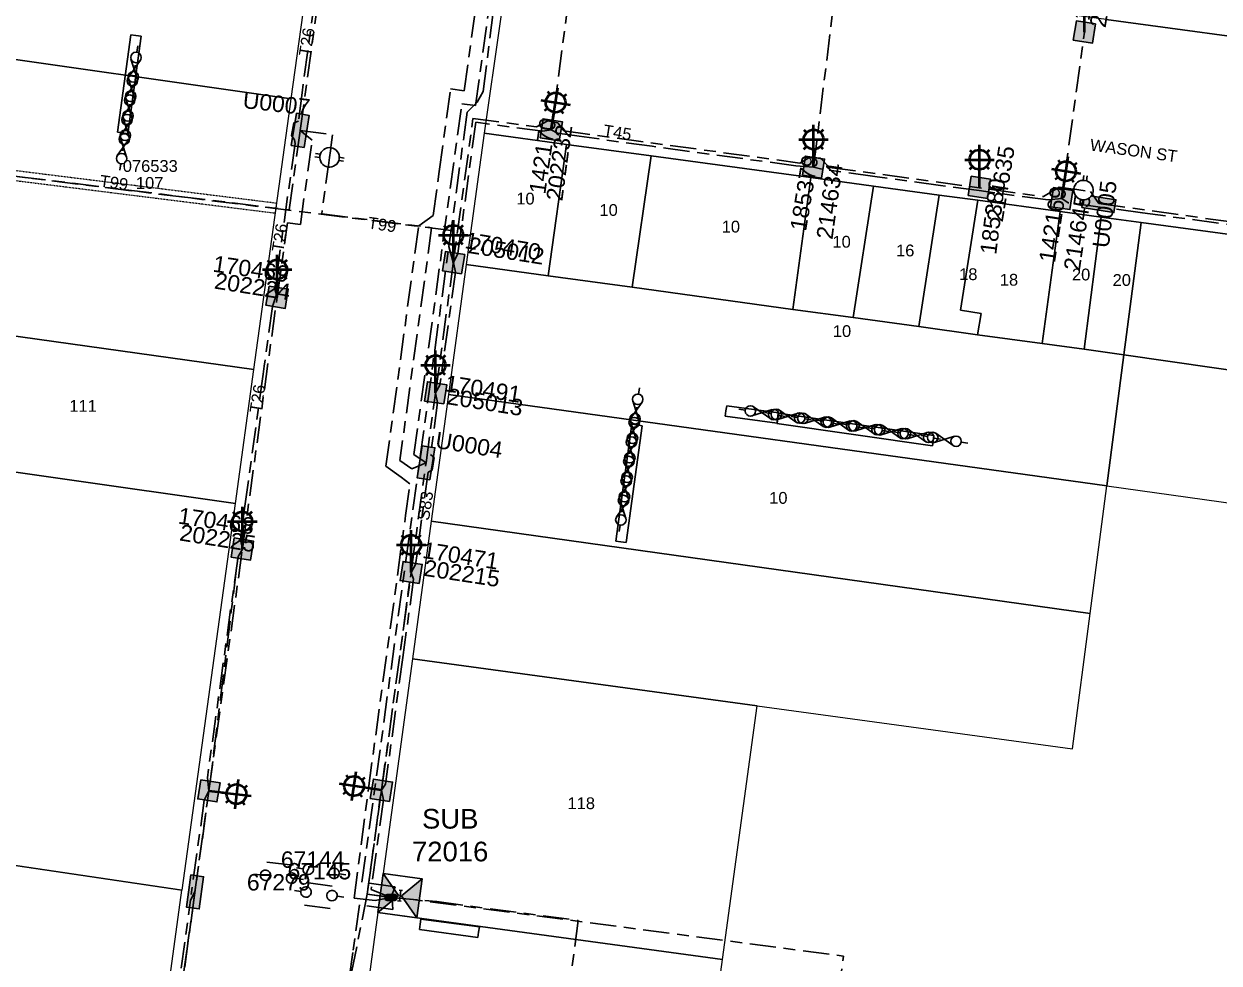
# Model space of a CAD drawing. Header units: metres. Extents: x 270234 to 270904, y 6083797 to 6084440.
# Drawn here: x 270431.9 to 270614.3, y 6084145.3 to 6084288.7 of the extents above; entities that cross this region are included whole.
import ezdxf
from ezdxf.enums import TextEntityAlignment as Align

# ---------------------------------------------------------------- set-up
doc = ezdxf.new("R2010")
doc.units = ezdxf.units.M
for name, pattern in [('Cable Exist UG', [8.2, 4, -1.2, 1.8, -1.2]), ('HIDDEN', [0.375, 0.25, -0.125]), ('HIDDEN2', [0.1875, 0.125, -0.0625])]:
    doc.linetypes.add(name, pattern=pattern)
doc.layers.get('0').update_dxf_attribs({"color": 6})
for name, color, linetype, lineweight in [('Cadastre Buildings_SP_EXT', 9, 'Continuous', 5), ('Cadastre Land Parcels_SP_EXT', 9, 'Continuous', 5), ('Cadastre Other Property_SP_EXT', 9, 'HIDDEN', 5), ('Cadastre Roads_SP_EXT', 9, 'Continuous', 5)]:
    doc.layers.add(name, color=color, linetype=linetype, lineweight=lineweight)
for name, color, linetype in [('Equip_HV_EXT', 7, 'Continuous'), ('Equip_LV_EXT', 7, 'Continuous'), ('Equip_SL_EXT', 7, 'Continuous'), ('Equip_SP_SL_EXT', 7, 'Continuous'), ('Mains_HV_EXT', 7, 'Continuous'), ('Mains_LV_EXT', 7, 'Continuous'), ('Mains_SL_EXT', 7, 'Continuous'), ('Notes_SP_MISC', 7, 'Continuous'), ('Sub_LV_EXT', 7, 'Continuous'), ('Sub_SP_EXT', 7, 'Continuous'), ('SupportsUG_SP_LV_EXT', 7, 'Continuous'), ('SupportsUG_SP_LV_SL_EXT', 7, 'Continuous'), ('UG_Details_SP_MISC', 7, 'Continuous')]:
    doc.layers.add(name, color=color, linetype=linetype)
doc.styles.add('COLUMN_LABEL', font='arial.ttf')
doc.styles.add('iecARIAL', font='arial.ttf', dxfattribs={"height": 2})
doc.styles.add('POLE_LABEL', font='arial.ttf')
doc.styles.get("Standard").update_dxf_attribs({"font": 'arial.ttf'})
doc.styles.add('SWITCH_LABEL', font='arial.ttf', dxfattribs={"height": 2.5})

# ---------------------------------------------------------------- blocks, each defined once
blk = doc.blocks.new('SUB_INDOOR_EXT')
h = blk.add_hatch(color=256)
h.paths.add_polyline_path([(3, 3), (0.24, 0), (3, -3)])
h.paths.add_polyline_path([(-3, -3), (-0.24, 0), (-3, 3)])
at = {"color": 7}
for p, q in [((-0.27, 0.81), (0.27, 0.81)), ((0, 0.81), (0, -0.81)), ((-0.27, -0.81), (0.27, -0.81))]:
    blk.add_line(p, q, dxfattribs=at)
blk.add_line((1.92, -2.26), (1.92, -2.26, 0))
for points in [[(-3, -3), (-0.24, 0), (-3, 3)], [(-3, -3), (3, -3), (3, 3), (-3, 3)], [(3, 3), (0.24, 0), (3, -3)]]:
    blk.add_lwpolyline(points, close=True)
for tag, height, flags, p in [('ASSET_NUM', 2.5, 8, (2, 2)), ('STREET_CODE', 0.2, 9, (1.5, 0)), ('CONSTRUCTED_VOLTAGE', 0.2, 9, (1.5, -0.2)), ('OPERATING_VOLTAGE', 0.2, 9, (1.5, -0.6)), ('ORIENTATION', 0.2, 9, (1.5, -0.8)), ('OWNED_BY', 0.2, 9, (1.5, -1)), ('OPERATED_BY', 0.2, 9, (1.5, -1.2)), ('SECONDARY_VOLTAGE', 0.2, 9, (1.5, -1.6)), ('STATE', 0.2, 9, (1.5, -1.8)), ('NO_PHASES', 0.2, 9, (1.5, -0.4)), ('MAINTAINED_BY', 0.2, 9, (1.5, -1.4)), ('SUBSTATION_TYPE', 0.2, 9, (1.5, -2.2)), ('STREETNAME', 0.2, 9, (1.5, -3)), ('SUBURB', 0.2, 9, (1.5, -3.2)), ('Z', 0.2, 1, (1.5, -3.6)), ('PARENT', 0.2, 9, (1.5, -2)), ('USAGE', 0.2, 9, (1.5, -2.4)), ('LEGEND', 0.2, 9, (1.5, -2.6)), ('LOCATION', 0.2, 9, (1.5, -2.8)), ('NOTES', 0.2, 9, (1.5, -3.4))]:
    blk.add_attdef(tag, text='', height=height, dxfattribs=dict(flags=flags)).set_placement(p, align=Align.MIDDLE_LEFT)
blk = doc.blocks.new('COLUMN_EXT')
blk.add_hatch(color=256).paths.add_polyline_path([(-1.49, 1.48), (-1.49, -1.49), (1.48, -1.49), (1.48, 1.48)])
blk.add_lwpolyline([(-1.49, -1.49), (1.48, -1.49), (1.48, 1.48), (-1.49, 1.48)], close=True)
for tag, height, style, flags, p in [('ASSET_NUM', 2.5, 'COLUMN_LABEL', 8, (2, 2)), ('STRUCTURE_PLANT_NUMBER', 0.2, 'POLE_LABEL', 9, (1.81, 0.03)), ('STREET_CODE', 0.2, 'COLUMN_LABEL', 9, (1.81, -0.2))]:
    blk.add_attdef(tag, text='', height=height, dxfattribs=dict(style=style, flags=flags)).set_placement(p, align=Align.MIDDLE_LEFT)
at = {"flags": 9}
for tag, p in [('COLUMN_TYPE', (1.81, -0.4)), ('OWNED_BY', (1.81, -0.6)), ('STATE', (1.81, -0.8)), ('USAGE', (1.81, -1)), ('STREETNAME', (1.81, -1.6)), ('SUBURB', (1.81, -1.8)), ('LEGEND', (1.81, -1.2)), ('LOCATION', (1.81, -1.4)), ('NOTES', (1.81, -2))]:
    blk.add_attdef(tag, text='', height=0.2, dxfattribs=at).set_placement(p, align=Align.MIDDLE_LEFT)
at = {"flags": 1}
blk.add_attdef('Z', (1.81, -2.35), '', height=0.2, dxfattribs=at)
blk = doc.blocks.new('PILLAR_EXT')
blk.add_hatch(color=256).paths.add_polyline_path([(-2.475, 0.99), (-2.475, -0.99), (2.475, -0.99), (2.475, 0.99)])
blk.add_lwpolyline([(-2.475, -0.99), (2.475, -0.99), (2.475, 0.99), (-2.475, 0.99)], close=True)
at = {"style": 'iecARIAL', "flags": 8}
blk.add_attdef('ASSET_NUM', (1.5, 3.5), '', height=2.5, dxfattribs=at)
for tag, p, flags in [('OWNED_BY', (0, -0.2), 9), ('STATE', (0, -0.4), 9), ('SUPPORT_TYPE', (0, -0.6), 9), ('STREETNAME', (0, -1.8), 9), ('SUBURB', (0, -2), 1), ('USAGE', (0, -0.8), 9), ('LEGEND', (0, -1), 9), ('LOCATION', (0, -1.2), 9), ('NOTES', (0, -1.4), 9), ('PARENT', (0, -1.6), 9)]:
    blk.add_attdef(tag, p, '', height=0.2, dxfattribs=dict(flags=flags))
blk = doc.blocks.new('SL_LANTERN_EXT')
at = {"lineweight": 40}
for p, q in [((-1.46, 5.68), (-1.06, 5.28)), ((0, 1.97), (0, 6.47)), ((1.46, 5.68), (1.06, 5.28)), ((-2.25, 4.22), (2.25, 4.22)), ((-1.46, 2.76), (-1.06, 3.16)), ((0, 0), (0, 2.72)), ((1.46, 2.76), (1.06, 3.16))]:
    blk.add_line(p, q, dxfattribs=at)
blk.add_circle((0, 4.22), 1.5, dxfattribs=at)
at = {"style": 'iecARIAL', "flags": 8}
blk.add_attdef('ASSET_NUM', (1.5, 1.5), '', height=2.5, dxfattribs=at)
for tag, p, height, flags in [('OPERATING_VOLTAGE', (0.98, -1.65), 0.2, 9), ('ORIENTATION', (0.98, -1.85), 0.2, 9), ('CONSTRUCTED_VOLTAGE', (0.98, -0.65), 0.2, 9), ('CONTROL_TYPE', (0.98, -0.85), 0.2, 9), ('LANTERN_PURPOSE', (0.98, -1.05), 0.2, 9), ('LANTERN_TYPE', (0.98, -1.25), 0.2, 9), ('NO_PHASES', (0.98, -1.45), 0.2, 9), ('LNUMBER', (2.18, -3.25), 2.5, 8), ('OWNED_BY', (0.98, -2.05), 0.2, 9), ('STATE', (0.98, -2.25), 0.2, 9), ('USAGE', (0.98, -2.45), 0.2, 9), ('CEXIST', (0.98, -2.65), 0.2, 9), ('CNEW', (0.98, -2.85), 0.2, 9), ('CNUMBER', (0.98, -3.05), 0.2, 9), ('CREMOVE', (0.98, -3.25), 0.2, 9), ('CREPLACE', (0.98, -3.45), 0.2, 9), ('LKINGHEIGHT', (0.98, -3.65), 0.2, 9), ('LBRACKET', (0.98, -3.85), 0.2, 9), ('LBRACKETVOCAB', (0.98, -4.05), 0.2, 9), ('LCATEGORY', (0.98, -4.25), 0.2, 9), ('LCHARGE1', (0.98, -4.45), 0.2, 9), ('LCHARGE1PERCENT', (0.98, -4.65), 0.2, 9), ('LCHARGE2', (0.98, -4.85), 0.2, 9), ('LCHARGE2PERCENT', (0.98, -5.05), 0.2, 9), ('LCHARGE3', (0.98, -5.25), 0.2, 9), ('LCHARGE3PERCENT', (0.98, -5.45), 0.2, 9), ('LEXIST', (0.98, -5.65), 0.2, 9), ('LLAMP', (0.98, -5.85), 0.2, 9), ('LLAMPVOCAB', (0.98, -6.05), 0.2, 9), ('LMAST', (0.98, -6.25), 0.2, 9), ('LMASTVOCAB', (0.98, -6.45), 0.2, 9), ('LNEW', (0.98, -6.65), 0.2, 9), ('LANTNUMBER', (0.98, -6.85), 0.2, 9), ('LOUTREACH', (0.98, -7.25), 0.2, 9), ('LOUTREACHVOCAB', (0.98, -7.45), 0.2, 9), ('STREETNAME', (0.98, -9.25), 0.2, 9), ('LRATECODE', (0.98, -7.65), 0.2, 9), ('LREMOVE', (0.98, -7.85), 0.2, 9), ('LREPLACE', (0.98, -8.05), 0.2, 9), ('LTYPE', (0.98, -8.25), 0.2, 9), ('LTYPEVOCAB', (0.98, -8.45), 0.2, 9), ('LEGEND', (0.98, -8.65), 0.2, 9), ('LOCATION', (0.98, -8.85), 0.2, 9), ('NOTES', (0.98, -9.05), 0.2, 9), ('SUBURB', (0.98, -9.45), 0.2, 1)]:
    blk.add_attdef(tag, p, '', height=height, dxfattribs=dict(flags=flags))
blk = doc.blocks.new('SL_STJ_EXT')
h = blk.add_hatch(color=256)
edge = h.paths.add_edge_path()
edge.add_ellipse((-0.59, 0.13), major_axis=(0.226, 0.226), ratio=1, start_angle=45, end_angle=135)
edge.add_line((-0.91, 0.13), (-0.91, -0.13))
edge.add_ellipse((-0.59, -0.13), major_axis=(0.226, 0.226), ratio=1, start_angle=135, end_angle=225)
edge.add_line((-0.59, -0.45), (0.59, -0.45))
edge.add_ellipse((0.59, -0.13), major_axis=(-0.226, 0.226), ratio=1, start_angle=135, end_angle=225)
edge.add_line((0.91, -0.13), (0.91, 0.13))
edge.add_ellipse((0.59, 0.13), major_axis=(-0.226, 0.226), ratio=1, start_angle=225, end_angle=315)
edge.add_line((0.59, 0.45), (-0.59, 0.45))
blk.add_lwpolyline([(-0.91, 0.13), (-0.91, -0.13, 0.414214), (-0.59, -0.45), (0.59, -0.45, 0.414214), (0.91, -0.13), (0.91, 0.13, 0.414214), (0.59, 0.45), (-0.59, 0.45, 0.414214)], format="xyb", close=True)
at = {"flags": 1}
blk.add_attdef('Z', (0, 0), '', height=0.2, dxfattribs=at)
at = {"flags": 9}
for tag, p in [('ORIENTATION', (0, 0)), ('USAGE', (0, -0.2)), ('LEGEND', (0, -0.4)), ('NOTES', (0, -0.6))]:
    blk.add_attdef(tag, text='', height=0.2, dxfattribs=at).set_placement(p, align=Align.MIDDLE_LEFT)
blk = doc.blocks.new('LV_UG_LINKS_OPEN_EXT')
blk.add_wipeout([(-0.25, 1.47), (-0.43, 1.43), (-0.61, 1.36), (-0.77, 1.28), (-0.93, 1.17), (-1.07, 1.05), (-1.19, 0.9), (-1.29, 0.75), (-1.38, 0.58), (-1.44, 0.4), (-1.48, 0.22), (-1.49, 0.03), (-1.49, -0.16), (-1.45, -0.34), (-1.4, -0.52), (-1.32, -0.69), (-1.23, -0.85), (-1.11, -1), (-0.98, -1.13), (-0.83, -1.24), (-0.66, -1.34), (-0.49, -1.41), (-0.31, -1.46), (-0.13, -1.49), (0.06, -1.49), (0.25, -1.47), (0.43, -1.43), (0.61, -1.36), (0.77, -1.28), (0.93, -1.17), (1.07, -1.05), (1.19, -0.9), (1.29, -0.75), (1.38, -0.58), (1.44, -0.4), (1.48, -0.22), (1.49, -0.03), (1.49, 0.16), (1.45, 0.34), (1.4, 0.52), (1.32, 0.69), (1.23, 0.85), (1.11, 1), (0.98, 1.13), (0.83, 1.24), (0.66, 1.34), (0.49, 1.41), (0.31, 1.46), (0.13, 1.49), (-0.06, 1.49)])
for p, q in [((-0.25, 1.47), (-0.25, 2.22)), ((0.25, 1.47), (0.25, 2.22)), ((-0.25, -1.47), (-0.25, -2.22)), ((0.25, -1.47), (0.25, -2.22))]:
    blk.add_line(p, q)
blk.add_lwpolyline([(0, -1.49, 1), (0, 1.49, 1)], format="xyb", close=True)
at = {"flags": 9}
for tag, p in [('ACTUAL_STATUS', (0, 0)), ('CONSTRUCTED_VOLTAGE', (0, -0.2)), ('OPERATING_VOLTAGE', (0, -0.6)), ('ORIENTATION', (0, -0.8)), ('STATE', (0, -1)), ('SWITCH_TYPE', (0, -1.2)), ('NO_PHASES', (0, -0.4)), ('USAGE', (0, -1.4)), ('NOTES', (0, -1.6))]:
    blk.add_attdef(tag, text='', height=0.2, dxfattribs=at).set_placement(p, align=Align.MIDDLE_LEFT)
at = {"flags": 1}
blk.add_attdef('Z', (0, 0), '', height=0.2, dxfattribs=at)
blk = doc.blocks.new('SWG_HOLEC_SU_EXT')
blk.add_line((1.8, -2), (5.8, -2))
for points in [[(1, 0), (0, 0)], [(6.6, 0), (7.6, 0)]]:
    blk.add_lwpolyline(points)
for points in [[(1.8, -0.8, 1), (1.8, 0.8, 1)], [(5.8, -0.8, 1), (5.8, 0.8, 1)]]:
    blk.add_lwpolyline(points, format="xyb", close=True)
at = {"style": 'SWITCH_LABEL', "flags": 8}
blk.add_attdef('ASSET_NUM', text='', height=2.5, rotation=179.9544, dxfattribs=at).set_placement((-2.4, 0), align=Align.MIDDLE_LEFT)
at = {"flags": 1}
blk.add_attdef('Z', (0, 0), '', height=0.2, dxfattribs=at)
at = {"flags": 9}
for tag, p in [('ACTUAL_STATUS', (0, -0.4)), ('CONSTRUCTED_VOLTAGE', (0, -0.6)), ('OPERATING_VOLTAGE', (0, -1)), ('ORIENTATION', (0, -1.2)), ('OWNED_BY', (0, -1.4)), ('STATE', (0, -1.8)), ('NO_PHASES', (0, -0.8)), ('PARENT', (0, -1.6)), ('SWITCH_TYPE', (0, -2)), ('STREETNAME', (0, -2.6)), ('SUBURB', (0, -2.8)), ('USAGE', (0, -2.2)), ('LOCATION', (0, -2.4)), ('NOTES', (0, -3))]:
    blk.add_attdef(tag, text='', height=0.2, dxfattribs=at).set_placement(p, align=Align.MIDDLE_LEFT)
at = {"style": 'SWITCH_LABEL', "flags": 9}
blk.add_attdef('STREET_CODE', text='', height=0.2, dxfattribs=at).set_placement((0, -0.2), align=Align.MIDDLE_LEFT)
blk = doc.blocks.new('LV_UG_DFUSE_CLOSED_EXT')
for points in [[(1, 0), (0, 0)], [(5.04, 0.73), (2.16, -0.72)], [(5.05, -0.71), (2.16, 0.72)], [(6.2, 0.01), (7.2, 0.01)]]:
    blk.add_lwpolyline(points)
for centre in [(1.8, 0), (5.4, 0.01)]:
    blk.add_circle(centre, 0.8)
at = {"flags": 9}
for tag, p in [('ACTUAL_STATUS', (0, 0)), ('CONSTRUCTED_VOLTAGE', (0, -0.2)), ('OPERATING_VOLTAGE', (0, -0.6)), ('ORIENTATION', (0, -0.8)), ('STATE', (0, -1)), ('SWITCH_TYPE', (0, -1.2)), ('NO_PHASES', (0, -0.4)), ('USAGE', (0, -1.4)), ('NOTES', (0, -1.6))]:
    blk.add_attdef(tag, text='', height=0.2, dxfattribs=at).set_placement(p, align=Align.MIDDLE_LEFT)
at = {"flags": 1}
blk.add_attdef('Z', (0, 0), '', height=0.2, dxfattribs=at)

msp = doc.modelspace()

# ---------------------------------------------------------------- linework, layer by layer
at = {"layer": 'Cadastre Buildings_SP_EXT', "linetype": 'Continuous'}
msp.add_lwpolyline([(270594.63, 6084198.71), (270494.05, 6084212.8), (270491.18, 6084191.79), (270543.78, 6084184.63), (270591.94, 6084178.06), (270594.63, 6084198.71)], close=True, dxfattribs=at)
at = {"layer": 'Cadastre Land Parcels_SP_EXT', "linetype": 'Continuous'}
for points in [[(270631.04, 6084312.27), (270603.74, 6084332.12), (270597.05, 6084289.42), (270627.17, 6084285.33), (270631.04, 6084312.27)], [(270478.17, 6084317.04), (270424.63, 6084324.57), (270419.14, 6084284.92), (270472.67, 6084277.28), (270477.17, 6084309.82), (270478.17, 6084317.04)], [(270472.67, 6084277.28), (270419.14, 6084284.92), (270413.46, 6084243.45), (270466.97, 6084235.96), (270472.51, 6084276.12), (270472.67, 6084277.28)], [(270514.7, 6084270.32), (270502.12, 6084272.03), (270499.39, 6084252), (270511.87, 6084250.28), (270514.7, 6084270.32)], [(270527.59, 6084268.57), (270514.7, 6084270.32), (270511.87, 6084250.28), (270524.73, 6084248.52), (270527.59, 6084268.57)], [(270549.23, 6084245.15), (270551.97, 6084265.26), (270527.59, 6084268.57), (270524.73, 6084248.52), (270549.23, 6084245.15)], [(270561.53, 6084263.96), (270551.97, 6084265.26), (270549.23, 6084245.15), (270558.44, 6084243.89), (270561.53, 6084263.96)], [(270571.57, 6084262.6), (270561.53, 6084263.96), (270558.44, 6084243.89), (270568.46, 6084242.52), (270571.57, 6084262.6)], [(270577.47, 6084261.8), (270571.57, 6084262.6), (270568.46, 6084242.52), (270577.44, 6084241.28), (270577.98, 6084244.52), (270574.85, 6084245.03), (270577.47, 6084261.8)], [(270590.04, 6084260.09), (270577.47, 6084261.8), (270574.85, 6084245.03), (270577.98, 6084244.52), (270577.44, 6084241.28), (270587.3, 6084239.93), (270590.04, 6084260.09)], [(270596.31, 6084259.24), (270590.04, 6084260.09), (270587.3, 6084239.93), (270593.73, 6084239.05), (270596.31, 6084259.24)], [(270602.41, 6084258.41), (270596.31, 6084259.24), (270593.73, 6084239.05), (270599.78, 6084238.21), (270602.41, 6084258.41)], [(270630.29, 6084254.62), (270602.41, 6084258.41), (270599.78, 6084238.21), (270627.34, 6084234.26), (270630.29, 6084254.62)], [(270511.87, 6084250.28), (270499.39, 6084252), (270496.68, 6084232.14), (270597.17, 6084218.22), (270599.78, 6084238.21), (270593.73, 6084239.05), (270587.3, 6084239.93), (270577.44, 6084241.28), (270568.46, 6084242.52), (270558.44, 6084243.89), (270549.23, 6084245.15), (270524.73, 6084248.52), (270511.87, 6084250.28)], [(270466.97, 6084235.96), (270413.46, 6084243.45), (270410.55, 6084223.15), (270464.14, 6084215.49), (270466.97, 6084235.96)], [(270627.34, 6084234.26), (270599.78, 6084238.21), (270597.17, 6084218.22), (270624.46, 6084214.38), (270627.34, 6084234.26)], [(270597.17, 6084218.22), (270496.68, 6084232.14), (270494.05, 6084212.8), (270594.63, 6084198.71), (270597.17, 6084218.22)], [(270410.55, 6084223.15), (270374.95, 6084228.24), (270370.74, 6084169.09), (270455.99, 6084156.47), (270464.14, 6084215.49), (270410.55, 6084223.15)], [(270543.78, 6084184.63), (270491.18, 6084191.79), (270485.9, 6084153.07), (270538.5, 6084145.9), (270543.78, 6084184.63)], [(270445.35, 6084079.48), (270450.57, 6084117.28), (270453.25, 6084136.67), (270455.98, 6084156.47), (270370.74, 6084169.09), (270369.29, 6084148.78), (270367.91, 6084129.35), (270367.87, 6084128.84), (270385.21, 6084126.41), (270397.67, 6084124.67), (270400.77, 6084124.24), (270398.07, 6084105), (270395.09, 6084083.7), (270398.51, 6084083.22), (270416.99, 6084080.63), (270441.79, 6084077.16), (270445.35, 6084079.48)], [(270538.5, 6084145.9), (270485.9, 6084153.07), (270483.09, 6084132.42), (270535.68, 6084125.25), (270538.5, 6084145.9)]]:
    msp.add_lwpolyline(points, close=True, dxfattribs=at)
at = {"layer": 'Cadastre Other Property_SP_EXT', "linetype": 'HIDDEN2'}
msp.add_lwpolyline([(270470.47, 6084261.33), (270416.83, 6084268.03), (270416.62, 6084266.56), (270470.26, 6084259.85), (270470.47, 6084261.33)], close=True, dxfattribs=at)
at = {"layer": 'Cadastre Roads_SP_EXT', "linetype": 'Continuous'}
msp.add_lwpolyline([(270627.17, 6084285.33), (270597.05, 6084289.42), (270567.73, 6084293.4), (270547.03, 6084296.21), (270547.03, 6084296.21), (270511.48, 6084301.04), (270506.89, 6084305.71), (270504.49, 6084288.76), (270502.12, 6084272.03), (270514.7, 6084270.32), (270527.59, 6084268.57), (270551.97, 6084265.26), (270561.53, 6084263.96), (270571.57, 6084262.6), (270577.47, 6084261.8), (270590.04, 6084260.09), (270596.31, 6084259.24), (270602.41, 6084258.41), (270630.29, 6084254.62)], dxfattribs=at)
at = {"layer": 'Mains_HV_EXT', "linetype": 'Cable Exist UG'}
for points in [[(270488.08, 6084155.18), (270488.15, 6084153.54), (270483.07, 6084154.23), (270482.07, 6084146.95), (270479.29, 6084126.46), (270473.86, 6084086.54), (270471.64, 6084070.59), (270448.32, 6084073.34), (270420.29, 6084077.25), (270418.51, 6084077.04)], [(270487.89, 6084155.36), (270494.89, 6084154.73), (270516.46, 6084151.85), (270510.89, 6084109.38)]]:
    msp.add_lwpolyline(points, dxfattribs=at)
at = {"layer": 'Mains_LV_EXT', "linetype": 'Cable Exist UG'}
for points in [[(270487.89, 6084155.36), (270485.49, 6084154.9), (270485.49, 6084154.9), (270482.28, 6084155.28), (270484.45, 6084172.02), (270490.13, 6084213.7), (270490.13, 6084213.7), (270490.79, 6084218.52), (270489.47, 6084219.52), (270489.47, 6084219.52), (270487.11, 6084221.19), (270492.12, 6084257.89), (270492.12, 6084257.89), (270494.33, 6084259.49), (270495.27, 6084266.22), (270495.27, 6084266.22), (270496.98, 6084278.8), (270499.07, 6084278.51), (270506.78, 6084333.94), (270509.05, 6084335.73)], [(270493.24, 6084221.74), (270491.4, 6084223), (270498.7, 6084276.55), (270500.78, 6084276.26), (270509.05, 6084335.73)], [(270474.03, 6084272.48), (270477, 6084294.02)], [(270407.62, 6084226.59), (270409.26, 6084228.01), (270414.88, 6084267.41), (270472.35, 6084260.34), (270474.03, 6084272.48)], [(270465.2, 6084208.54), (270470.51, 6084247)], [(270493.24, 6084221.74), (270494.69, 6084232.35)], [(270490.96, 6084204.98), (270493.24, 6084221.74)], [(270460.1, 6084171.64), (270465.2, 6084208.54)], [(270486.43, 6084171.74), (270490.96, 6084204.98)], [(270457.97, 6084156.2), (270460.1, 6084171.64)], [(270486.43, 6084171.74), (270484.26, 6084155.86), (270487.89, 6084155.36)], [(270453.94, 6084127.08), (270457.97, 6084156.2)]]:
    msp.add_lwpolyline(points, dxfattribs=at)
at = {"layer": 'Mains_SL_EXT', "linetype": 'Cable Exist UG'}
for points in [[(270497.41, 6084252.15), (270496.73, 6084254.74), (270496.73, 6084254.74), (270499.05, 6084271.78), (270499.53, 6084275.27), (270501.05, 6084276.8), (270501.95, 6084278.4), (270504.48, 6084298.15), (270504.48, 6084298.15), (270505.3, 6084304.43), (270506.09, 6084309.64)], [(270512.36, 6084272.56), (270515.82, 6084298.43)], [(270552.4, 6084266.86), (270555.63, 6084293.04)], [(270512.36, 6084272.56), (270511.07, 6084272.33), (270511.07, 6084272.33), (270500.85, 6084273.71), (270498.11, 6084253.67), (270497.44, 6084252.28)], [(270552.4, 6084266.86), (270549.72, 6084267.06), (270549.72, 6084267.06), (270527.78, 6084270.04), (270516.6, 6084271.58), (270513.31, 6084272.06), (270512.36, 6084272.56)], [(270590.29, 6084262.07), (270588.2, 6084261.86), (270588.2, 6084261.86), (270577.68, 6084263.28), (270571.78, 6084264.08), (270561.74, 6084265.44), (270553.92, 6084266.5), (270552.4, 6084266.86)], [(270497.44, 6084252.28), (270497.73, 6084250.83), (270497.73, 6084250.83), (270495.37, 6084233.59), (270494.7, 6084232.41)], [(270470.39, 6084247.42), (270469.81, 6084245.59), (270469.81, 6084245.59), (270468.53, 6084236.47), (270468.38, 6084235.26), (270468.38, 6084235.26), (270465.7, 6084215.82), (270465.54, 6084214.76), (270465.54, 6084214.76), (270464.9, 6084210), (270465.2, 6084208.54)], [(270494.7, 6084232.41), (270495.01, 6084230.94), (270495.01, 6084230.94), (270493.93, 6084222.98), (270494.48, 6084222.53), (270494.18, 6084220.6), (270493.56, 6084220.28), (270492.57, 6084213), (270491.65, 6084206.22), (270490.96, 6084204.98)], [(270465.2, 6084208.54), (270464.54, 6084207.43), (270464.54, 6084207.43), (270459.86, 6084173.63), (270460.1, 6084171.64)], [(270490.96, 6084204.98), (270491.34, 6084203.97), (270491.34, 6084203.97), (270489.7, 6084191.99), (270487.06, 6084172.65), (270486.43, 6084171.74)], [(270460.1, 6084171.64), (270459.39, 6084170.2), (270459.39, 6084170.2), (270457.55, 6084156.96), (270457.41, 6084155.84)], [(270486.43, 6084171.74), (270486.75, 6084170.27), (270486.75, 6084170.27), (270484.87, 6084156.59), (270487.89, 6084155.36)], [(270453.94, 6084127.08), (270453.61, 6084128.33), (270457.28, 6084154.93), (270457.97, 6084156.21)]]:
    msp.add_lwpolyline(points, dxfattribs=at)
at = {"layer": 'Sub_LV_EXT'}
for p, q in [((270446.12, 6084272.19), (270448.17, 6084287.05)), ((270447.7, 6084271.97), (270449.75, 6084286.84)), ((270448.17, 6084287.05), (270448.96, 6084286.94)), ((270449.75, 6084286.84), (270448.96, 6084286.94)), ((270446.12, 6084272.19), (270446.91, 6084272.08)), ((270447.7, 6084271.97), (270446.91, 6084272.08)), ((270538.92, 6084228.85), (270539.03, 6084229.64)), ((270539.14, 6084230.44), (270539.03, 6084229.64)), ((270547.06, 6084229.35), (270539.14, 6084230.44)), ((270547.02, 6084229.28), (270546.91, 6084228.49)), ((270547.06, 6084229.35), (270546.95, 6084228.56)), ((270570.78, 6084225.87), (270547.02, 6084229.28)), ((270524.65, 6084227.61), (270522.21, 6084209.77)), ((270524.65, 6084227.61), (270525.44, 6084227.5)), ((270526.23, 6084227.39), (270525.44, 6084227.5)), ((270546.85, 6084227.76), (270538.92, 6084228.85)), ((270546.79, 6084227.7), (270546.91, 6084228.49)), ((270570.56, 6084224.29), (270546.79, 6084227.7)), ((270546.85, 6084227.76), (270546.95, 6084228.56)), ((270526.23, 6084227.39), (270523.8, 6084209.55)), ((270570.78, 6084225.87), (270570.67, 6084225.08)), ((270570.56, 6084224.29), (270570.67, 6084225.08)), ((270522.21, 6084209.77), (270523, 6084209.66)), ((270523.8, 6084209.55), (270523, 6084209.66)), ((270492.24, 6084150.49), (270492.35, 6084151.28)), ((270492.46, 6084152.07), (270492.35, 6084151.28)), ((270501.38, 6084150.86), (270492.46, 6084152.07)), ((270501.38, 6084150.86), (270501.27, 6084150.06)), ((270501.16, 6084149.27), (270492.24, 6084150.49)), ((270501.16, 6084149.27), (270501.27, 6084150.06))]:
    msp.add_line(p, q, dxfattribs=at)
at = {"layer": 'UG_Details_SP_MISC', "color": 7, "linetype": 'Cable Exist UG', "flags": 128}
for points in [[(270454.18, 6084128.54), (270457.63, 6084153.76), (270458.31, 6084158.66), (270459.86, 6084170.17), (270460.3, 6084173.11), (270464.54, 6084207.43)], [(270484.26, 6084155.86), (270486.2, 6084170.28), (270486.66, 6084173.21), (270490.73, 6084203.51)], [(270484.26, 6084155.86), (270477.87, 6084123.77)], [(270486.99, 6084155.49), (270484.26, 6084155.86)], [(270549.88, 6084100.01), (270557, 6084146.42), (270490.89, 6084155.09)]]:
    msp.add_lwpolyline(points, dxfattribs=at)

# ---------------------------------------------------------------- block references
at = {"layer": 'Equip_HV_EXT'}
ref = msp.add_blockref('SWG_HOLEC_SU_EXT', (270473.47, 6084159.9), dxfattribs=dict(at, rotation=351.7642887567486))
ref.add_attrib('ASSET_NUM', '67144', dxfattribs={"layer": '0', "height": 2.5, "style": 'SWITCH_LABEL'}).set_placement((270471.08, 6084161.15), align=Align.MIDDLE_LEFT)
ref = msp.add_blockref('SWG_HOLEC_SU_EXT', (270474.51, 6084158.13), dxfattribs=dict(at, rotation=173.9045924905588))
ref.add_attrib('ASSET_NUM', '67145', dxfattribs={"layer": '0', "height": 2.5, "style": 'SWITCH_LABEL'}).set_placement((270472.11, 6084159.38), align=Align.MIDDLE_LEFT)
ref = msp.add_blockref('SWG_HOLEC_SU_EXT', (270473.15, 6084156.43), dxfattribs=dict(at, rotation=352.2809148586265))
ref.add_attrib('ASSET_NUM', '67279', dxfattribs={"layer": '0', "height": 2.5, "style": 'SWITCH_LABEL'}).set_placement((270470.75, 6084157.68), align=Align.MIDDLE_CENTER)
at = {"layer": 'Equip_LV_EXT'}
for p, rotation in [((270449.25, 6084285.39), 260.9378035641204), ((270448.84, 6084282.42), 260.9378035641204), ((270448.43, 6084279.45), 260.9378035641204), ((270448.02, 6084276.47), 260.9378035641204), ((270447.61, 6084273.5), 260.9378035641204), ((270524.74, 6084226.08), 81.11163425167182), ((270524.33, 6084223.11), 81.11163425167182), ((270540.98, 6084229.92), 351.022888193279), ((270544.94, 6084229.39), 351.022888193279), ((270549, 6084228.8), 350.6673451111823), ((270552.89, 6084228.22), 350.6673451111823), ((270556.78, 6084227.65), 350.6673451111823), ((270560.72, 6084227.05), 350.6673451111823), ((270523.93, 6084220.14), 81.11163425167182), ((270564.66, 6084226.47), 350.6673451111823), ((270568.83, 6084225.88), 350.6673451111823), ((270523.52, 6084217.16), 81.11163425167182), ((270523.12, 6084214.19), 81.11163425167182), ((270522.71, 6084211.22), 81.11163425167182)]:
    msp.add_blockref('LV_UG_DFUSE_CLOSED_EXT', p, dxfattribs=dict(at, rotation=rotation))
at = {"layer": 'Equip_SL_EXT'}
msp.add_blockref('SL_STJ_EXT', (270487.89, 6084155.36), dxfattribs=at)
at = {"layer": 'Equip_SP_SL_EXT'}
ref = msp.add_blockref('SL_LANTERN_EXT', (270593.75, 6084287.49), dxfattribs=at)
ref.add_attrib('ASSET_NUM', '185378', dxfattribs={"layer": '0', "height": 2.5, "rotation": 80.8591, "style": 'iecARIAL'}).set_placement((270595.25, 6084288.99), align=Align.BOTTOM_LEFT)
ref = msp.add_blockref('SL_LANTERN_EXT', (270512.36, 6084272.56), dxfattribs=dict(at, rotation=351.1026202505271))
ref.add_attrib('ASSET_NUM', '142170', dxfattribs={"layer": '0', "height": 2.5, "rotation": 81.7029, "style": 'iecARIAL'}).set_placement((270513.86, 6084274.06), align=Align.BOTTOM_RIGHT)
ref = msp.add_blockref('SL_LANTERN_EXT', (270552.4, 6084266.86), dxfattribs=at)
ref.add_attrib('ASSET_NUM', '185379', dxfattribs={"layer": '0', "height": 2.5, "rotation": 80.5944, "style": 'iecARIAL'}).set_placement((270553.9, 6084268.36), align=Align.BOTTOM_RIGHT)
ref = msp.add_blockref('SL_LANTERN_EXT', (270577.73, 6084263.78), dxfattribs=at)
ref.add_attrib('ASSET_NUM', '185380', dxfattribs={"layer": '0', "height": 2.5, "rotation": 82.964, "style": 'iecARIAL'}).set_placement((270579.23, 6084265.28), align=Align.TOP_RIGHT)
ref = msp.add_blockref('SL_LANTERN_EXT', (270590.29, 6084262.07), dxfattribs=dict(at, rotation=351.102620250527))
ref.add_attrib('ASSET_NUM', '142169', dxfattribs={"layer": '0', "height": 2.5, "rotation": 81.1394, "style": 'iecARIAL'}).set_placement((270591.79, 6084263.57), align=Align.BOTTOM_RIGHT)
ref = msp.add_blockref('SL_LANTERN_EXT', (270497.41, 6084252.28), dxfattribs=at)
ref.add_attrib('ASSET_NUM', '170470', dxfattribs={"layer": '0', "height": 2.5, "rotation": 350.5631, "style": 'iecARIAL'}).set_placement((270498.91, 6084253.78), align=Align.BOTTOM_LEFT)
ref = msp.add_blockref('SL_LANTERN_EXT', (270470.51, 6084247), dxfattribs=at)
ref.add_attrib('ASSET_NUM', '170469', dxfattribs={"layer": '0', "height": 2.5, "rotation": 351.7079, "style": 'iecARIAL'}).set_placement((270472.01, 6084248.5), align=Align.BOTTOM_RIGHT)
ref = msp.add_blockref('SL_LANTERN_EXT', (270494.7, 6084232.41), dxfattribs=at)
ref.add_attrib('ASSET_NUM', '170491', dxfattribs={"layer": '0', "height": 2.5, "rotation": 351.1027, "style": 'iecARIAL'}).set_placement((270496.2, 6084233.91), align=Align.MIDDLE_LEFT)
ref = msp.add_blockref('SL_LANTERN_EXT', (270465.2, 6084208.54), dxfattribs=at)
ref.add_attrib('ASSET_NUM', '170468', dxfattribs={"layer": '0', "height": 2.5, "rotation": 351.7079, "style": 'iecARIAL'}).set_placement((270466.7, 6084210.04), align=Align.BOTTOM_RIGHT)
ref = msp.add_blockref('SL_LANTERN_EXT', (270490.96, 6084204.98), dxfattribs=at)
ref.add_attrib('ASSET_NUM', '170471', dxfattribs={"layer": '0', "height": 2.5, "rotation": 351.1027, "style": 'iecARIAL'}).set_placement((270492.46, 6084206.48), align=Align.BOTTOM_LEFT)
for p, rotation in [((270486.43, 6084171.75), 81.34482337173371), ((270460.1, 6084171.64), 263.3021839943427)]:
    msp.add_blockref('SL_LANTERN_EXT', p, dxfattribs=dict(at, rotation=rotation))
at = {"layer": 'Sub_SP_EXT', "rotation": 352.2383872145423}
msp.add_blockref('SUB_INDOOR_EXT', (270489.28, 6084155.64), dxfattribs=at)
at = {"layer": 'SupportsUG_SP_LV_EXT'}
ref = msp.add_blockref('PILLAR_EXT', (270474.03, 6084272.48), dxfattribs=dict(at, rotation=260.9378035641204))
ref.add_attrib('ASSET_NUM', 'U0007', dxfattribs={"layer": '0', "height": 2.5, "rotation": 353.5284, "style": 'iecARIAL'}).set_placement((270475.53, 6084275.98), align=Align.MIDDLE_RIGHT)
ref = msp.add_blockref('PILLAR_EXT', (270595.97, 6084261.29), dxfattribs=dict(at, rotation=351.1027202823078))
ref.add_attrib('ASSET_NUM', 'U0005', dxfattribs={"layer": '0', "height": 2.5, "rotation": 83.0115, "style": 'iecARIAL'}).set_placement((270597.47, 6084264.79), align=Align.MIDDLE_RIGHT)
ref = msp.add_blockref('PILLAR_EXT', (270493.24, 6084221.74), dxfattribs=dict(at, rotation=81.11163425167182))
ref.add_attrib('ASSET_NUM', 'U0004', dxfattribs={"layer": '0', "height": 2.5, "rotation": 351.0758, "style": 'iecARIAL'}).set_placement((270494.74, 6084225.24), align=Align.MIDDLE_LEFT)
at = {"layer": 'SupportsUG_SP_LV_EXT', "rotation": 262.1360496099655}
msp.add_blockref('PILLAR_EXT', (270457.97, 6084156.21), dxfattribs=at)
at = {"layer": 'SupportsUG_SP_LV_SL_EXT'}
ref = msp.add_blockref('COLUMN_EXT', (270593.75, 6084287.49), dxfattribs=dict(at, rotation=171.0297701912684))
ref.add_attrib('ASSET_NUM', '214636', dxfattribs={"layer": '0', "height": 2.5, "rotation": 80.7285, "style": 'COLUMN_LABEL'}).set_placement((270595.75, 6084288.24), align=Align.MIDDLE_LEFT)
ref = msp.add_blockref('COLUMN_EXT', (270512.36, 6084272.56), dxfattribs=dict(at, rotation=351.1029203712769))
ref.add_attrib('ASSET_NUM', '202232', dxfattribs={"layer": '0', "height": 2.5, "rotation": 82.3547, "style": 'COLUMN_LABEL'}).set_placement((270514.36, 6084273.31), align=Align.MIDDLE_RIGHT)
ref = msp.add_blockref('COLUMN_EXT', (270577.73, 6084263.78), dxfattribs=dict(at, rotation=351.1028203310269))
ref.add_attrib('ASSET_NUM', '214635', dxfattribs={"layer": '0', "height": 2.5, "rotation": 80.8271, "style": 'COLUMN_LABEL'}).set_placement((270579.74, 6084264.53), align=Align.TOP_CENTER)
ref = msp.add_blockref('COLUMN_EXT', (270552.4, 6084266.86), dxfattribs=dict(at, rotation=351.1025202102771))
ref.add_attrib('ASSET_NUM', '214634', dxfattribs={"layer": '0', "height": 2.5, "rotation": 82.1639, "style": 'COLUMN_LABEL'}).set_placement((270554.4, 6084267.61), align=Align.TOP_RIGHT)
ref = msp.add_blockref('COLUMN_EXT', (270590.29, 6084262.07), dxfattribs=dict(at, rotation=351.6845543844483))
ref.add_attrib('ASSET_NUM', '214645', dxfattribs={"layer": '0', "height": 2.5, "rotation": 81.5115, "style": 'COLUMN_LABEL'}).set_placement((270592.29, 6084262.82), align=Align.TOP_RIGHT)
ref = msp.add_blockref('COLUMN_EXT', (270497.44, 6084252.28), dxfattribs=dict(at, rotation=80.95757226675879))
ref.add_attrib('ASSET_NUM', '205012', dxfattribs={"layer": '0', "height": 2.5, "rotation": 351.0231, "style": 'COLUMN_LABEL'}).set_placement((270499.44, 6084253.03), align=Align.BOTTOM_LEFT)
ref = msp.add_blockref('COLUMN_EXT', (270470.51, 6084247), dxfattribs=dict(at, rotation=260.9356927148467))
ref.add_attrib('ASSET_NUM', '202224', dxfattribs={"layer": '0', "height": 2.5, "rotation": 350.9719, "style": 'COLUMN_LABEL'}).set_placement((270472.51, 6084247.75), align=Align.MIDDLE_RIGHT)
ref = msp.add_blockref('COLUMN_EXT', (270494.7, 6084232.41), dxfattribs=dict(at, rotation=81.35273125403579))
ref.add_attrib('ASSET_NUM', '205013', dxfattribs={"layer": '0', "height": 2.5, "rotation": 350.9531, "style": 'COLUMN_LABEL'}).set_placement((270496.7, 6084233.16), align=Align.TOP_LEFT)
ref = msp.add_blockref('COLUMN_EXT', (270465.2, 6084208.54), dxfattribs=dict(at, rotation=260.9218971643794))
ref.add_attrib('ASSET_NUM', '202225', dxfattribs={"layer": '0', "height": 2.5, "rotation": 350.9749, "style": 'COLUMN_LABEL'}).set_placement((270467.2, 6084209.29), align=Align.MIDDLE_RIGHT)
ref = msp.add_blockref('COLUMN_EXT', (270490.96, 6084204.98), dxfattribs=dict(at, rotation=81.11163425167182))
ref.add_attrib('ASSET_NUM', '202215', dxfattribs={"layer": '0', "height": 2.5, "rotation": 351.3309, "style": 'COLUMN_LABEL'}).set_placement((270492.96, 6084205.73), align=Align.MIDDLE_LEFT)
for p, rotation in [((270460.1, 6084171.64), 260.9387239344197), ((270486.43, 6084171.74), 81.11163425167182)]:
    msp.add_blockref('COLUMN_EXT', p, dxfattribs=dict(at, rotation=rotation))

# ---------------------------------------------------------------- texts
at = {"layer": 'Cadastre Land Parcels_SP_EXT'}
for s, p in [('107', (270448.95, 6084263.55)), ('10', (270507.02, 6084261.16)), ('10', (270519.72, 6084259.42)), ('10', (270538.38, 6084256.88)), ('10', (270555.29, 6084254.57)), ('16', (270565, 6084253.24)), ('18', (270574.63, 6084249.62)), ('20', (270591.85, 6084249.57)), ('18', (270580.84, 6084248.77)), ('20', (270598.06, 6084248.73)), ('10', (270555.35, 6084240.93)), ('111', (270438.78, 6084229.51)), ('10', (270545.63, 6084215.47)), ('118', (270514.84, 6084168.85))]:
    msp.add_text(s, height=1.8, dxfattribs=at).set_placement(p)
at = {"layer": 'Cadastre Other Property_SP_EXT'}
msp.add_text('076533', height=1.8, dxfattribs=at).set_placement((270446.95, 6084266.14))
at = {"layer": 'Cadastre Roads_SP_EXT'}
msp.add_text('WASON ST', height=1.8, rotation=352.2644, dxfattribs=at).set_placement((270594.51, 6084269.41))
at = {"layer": 'Mains_LV_EXT'}
for s, rotation, p in [('T26', 81.0103, (270475.58, 6084283.69)), ('T45', 351.1027, (270520.18, 6084271.61)), ('T99', 351.8245, (270443.33, 6084263.91)), ('T99', 351.7079, (270484.27, 6084257.51)), ('T26', 81.0054, (270471.45, 6084253.82)), ('T26', 81.0118, (270468.05, 6084229.23)), ('S83', 81.1118, (270493.68, 6084212.81))]:
    msp.add_text(s, height=1.8, rotation=rotation, dxfattribs=at).set_placement(p)
at = {"layer": 'Notes_SP_MISC', "color": 2, "linetype": 'Continuous', "insert": (270478.74, 6084168.88), "char_height": 3, "attachment_point": 1, "style": 'iecARIAL'}
msp.add_mtext_dynamic_manual_height_columns('\\pi13.888;SUB\\P\\pi12.359;72016', width=35.982, gutter_width=10, heights=[0], dxfattribs=at)

# ---------------------------------------------------------------- next in the draw order: block references
at = {"layer": 'Equip_LV_EXT'}
for p, rotation in [((270478.51, 6084268.35), 260.9356927148467), ((270593.62, 6084263.36), 172.2625651580952)]:
    msp.add_blockref('LV_UG_LINKS_OPEN_EXT', p, dxfattribs=dict(at, rotation=rotation))

# ---------------------------------------------------------------- next in the draw order: linework, layer by layer
at = {"layer": 'Mains_HV_EXT', "linetype": 'Cable Exist UG'}
msp.add_lwpolyline([(270487.89, 6084155.36), (270488.52, 6084157.01), (270483.45, 6084157.69), (270497.07, 6084257.2), (270416.15, 6084267.26), (270410.21, 6084231.5), (270409.46, 6084226.46), (270407.62, 6084226.59)], dxfattribs=at)
at = {"layer": 'Mains_LV_EXT', "linetype": 'Cable Exist UG'}
for points in [[(270494.69, 6084232.35), (270500.41, 6084274.3), (270510.13, 6084273.02), (270511.82, 6084273.94), (270513.36, 6084273.63), (270514.28, 6084272.4), (270550.32, 6084267.47), (270551.86, 6084268.4), (270553.44, 6084268.23), (270554.85, 6084266.83), (270587.5, 6084262.36), (270589.92, 6084263.83), (270594.66, 6084263.13), (270595.97, 6084261.29)], [(270470.51, 6084247), (270472.08, 6084258.36), (270474.06, 6084258.11), (270475.84, 6084270.96), (270474.03, 6084272.48)], [(270474.03, 6084272.48), (270478.98, 6084271.8), (270478.51, 6084268.35)], [(270478.51, 6084268.35), (270477.31, 6084259.72), (270494.1, 6084257.62), (270489.26, 6084222.1), (270491.06, 6084220.78), (270493.24, 6084221.74)], [(270595.97, 6084261.29), (270645.08, 6084254.5)]]:
    msp.add_lwpolyline(points, dxfattribs=at)
at = {"layer": 'Mains_SL_EXT', "linetype": 'Cable Exist UG'}
for points in [[(270477, 6084294.02), (270476.32, 6084292.79), (270476.32, 6084292.79), (270474.32, 6084278.23), (270473.76, 6084273.88), (270473.05, 6084273.61), (270472.71, 6084271.71), (270473.16, 6084271.03), (270473.24, 6084270.49), (270473.24, 6084270.49), (270470.16, 6084248.21), (270470.51, 6084247)], [(270590.29, 6084262.07), (270593.75, 6084287.49)], [(270648.74, 6084254.01), (270646.03, 6084253.99), (270646.03, 6084253.99), (270645.39, 6084254.09), (270630.49, 6084256.09), (270602.61, 6084259.89), (270596.51, 6084260.71), (270591.25, 6084261.43), (270590.29, 6084262.07)]]:
    msp.add_lwpolyline(points, dxfattribs=at)

doc.saveas('drawing.dxf')
